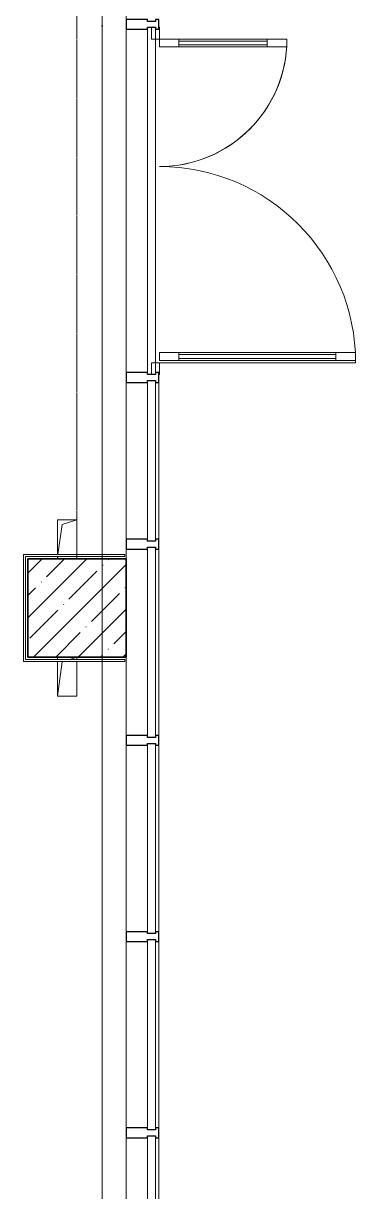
# Model space of a CAD drawing. Header units: millimetres. Extents: x 5993 to 95364, y 94667 to 143522.
# Drawn here: x 50022.7 to 50160.5, y 117330.3 to 117815 of the extents above; entities that cross this region are included whole.
import ezdxf

# ---------------------------------------------------------------- set-up
doc = ezdxf.new("R2010")
doc.units = ezdxf.units.MM
doc.linetypes.add('50_200_ШТРИХ_1Т_ш5_п1_п1_', pattern=[1400, 1000, -200, 0, -200])
doc.linetypes.add('Штрих короткий', pattern=[300, 150, -150])
for name, color, linetype, lineweight in [('0-2', 7, 'Continuous', 9), ('S-GRID-____-OTLN-1', 7, '50_200_ШТРИХ_1Т_ш5_п1_п1_', 9), ('Двери', 7, 'Continuous', 9), ('Импосты витража', 7, 'Continuous', 9), ('Импосты витража-1', 7, 'Continuous', 25), ('Несущие колонны', 7, 'Continuous', 9), ('Несущие колонны-1', 7, 'Continuous', 35), ('Обобщенные модели', 7, 'Continuous', 9), ('Остекление-1', 7, 'Continuous', 9), ('Перекрытия', 7, 'Continuous', 9), ('Перемычка-1', 7, 'Штрих короткий', 9), ('Стены', 7, 'Continuous', 9), ('Элементы узлов', 7, 'Continuous', 9)]:
    doc.layers.add(name, color=color, linetype=linetype, lineweight=lineweight)
pattern_1 = [(45, (-103350, -44500), (-114.04925, 114.04925), []), (45, (-103235.95, -44500), (-114.04925, 114.04925), [201.613, -40.323, 3.353, -36.97])]

# ---------------------------------------------------------------- blocks, each defined once
blk = doc.blocks.new('BSC_Колонна _Прямоугольная - 500х500-V130-АИ2_01_План напольных покрытий и плинтусов 1го этажа _Часть 1_')
at = {"layer": 'Несущие колонны'}
h = blk.add_hatch(dxfattribs=at)
h.set_pattern_fill('FP_163', color=256, style=0, pattern_type=2)
h.set_pattern_definition(pattern_1)
h.paths.add_polyline_path([(-250, -250), (250, -250), (250, 250), (-250, 250), (-250, 158.6)], flags=0)
at = {"layer": 'Несущие колонны-1'}
for p, q in [((250, 250), (-250, 250)), ((-250, 250), (-250, -250)), ((250, -250), (250, 250)), ((-250, -250), (250, -250))]:
    blk.add_line(p, q, dxfattribs=at)
blk = doc.blocks.new('PNS_Панель прямоугольная1 - Нр_Стекло - 40мм-27134240-АИ2_01_План напольных покрытий и плинтусов 1го этажа _Часть 1_')
at = {"layer": 'Остекление-1'}
for p, q in [((-373.2, 40), (475, 40)), ((-373.2, 0), (485, 0)), ((475, 0), (-373.2, 0))]:
    blk.add_line(p, q, dxfattribs=at)
blk = doc.blocks.new('Прямоугольный импост - Импост структурный с накладкой - 150мм-25816107-АИ2_01_План напольных покрытий и плинтусов 1го этажа _Часть 1_')
at = {"layer": 'Импосты витража'}
for p, q in [((103600, 43800), (103600, 42951.8)), ((103767, 43800), (103767, 42951.8))]:
    blk.add_line(p, q, dxfattribs=at)
blk = doc.blocks.new('PNS_Панель прямоугольная1 - Нр_Стекло - 40мм-V167-АИ2_01_План напольных покрытий и плинтусов 1го этажа _Часть 1_')
at = {"layer": 'Остекление-1'}
for p, q in [((-475, 40), (475, 40)), ((-485, 0), (485, 0)), ((475, 0), (-475, 0))]:
    blk.add_line(p, q, dxfattribs=at)
blk = doc.blocks.new('Прямоугольный импост - Импост структурный с накладкой - 150мм-V168-АИ2_01_План напольных покрытий и плинтусов 1го этажа _Часть 1_')
at = {"layer": 'Импосты витража'}
for p, q in [((103600, 44800), (103600, 44750)), ((103767, 44800), (103767, 43850)), ((103600, 44250), (103600, 43850))]:
    blk.add_line(p, q, dxfattribs=at)
blk = doc.blocks.new('Прямоугольный импост - Импост структурный с накладкой - 150мм-27090926-АИ2_01_План напольных покрытий и плинтусов 1го этажа _Часть 1_')
at = {"layer": 'Импосты витража-1'}
for p, q in [((-25, 0), (-25, 17)), ((-25, 17), (25, 17)), ((-15, 0), (-25, 0)), ((-15, -40), (-15, 0)), ((25, 0), (15, 0)), ((15, 0), (15, -40)), ((25, 17), (25, 0)), ((-25, -150), (-25, -40)), ((-25, -40), (-15, -40)), ((15, -40), (25, -40)), ((25, -40), (25, -150)), ((25, -150), (-25, -150))]:
    blk.add_line(p, q, dxfattribs=at)
blk = doc.blocks.new('Дверь_Витражная_СКБ_2Ст2 - ДВН_ДАО_Выход_столовая-28369807-АИ2_01_План напольных покрытий и плинтусов 1го этажа _Часть 1_')
at = {"layer": 'Двери'}
for p, q in [((-825, -1020), (-825, -20)), ((825, -670), (825, -20))]:
    blk.add_line(p, q, dxfattribs=at)
for centre, radius, start, end in [((-825, -20), 1000, 270, 0), ((825, -20), 650, 180, 270)]:
    blk.add_arc(centre, radius, start, end, dxfattribs=at)
at = {"layer": 'Элементы узлов'}
for p, q in [((-885, 20), (-825, 20)), ((-825, 20), (-885, 20)), ((-825, 20), (-825, -20)), ((-825, -20), (-825, 20)), ((885, 20), (825, 20)), ((825, 20), (825, -20)), ((885, 20), (825, 20)), ((825, 20), (825, -20)), ((-885, -20), (-885, -17)), ((-885, -17), (-885, -20)), ((-825, -20), (-885, -20)), ((-885, -20), (-825, -20)), ((-773, -20), (-813, -20)), ((-813, -1020), (-813, -20)), ((-773, -20), (-813, -20)), ((-813, -20), (-813, -1020)), ((-773, -1020), (-773, -20)), ((-773, -1020), (-773, -20)), ((785, -20), (825, -20)), ((785, -670), (785, -20)), ((785, -20), (785, -670)), ((825, -20), (785, -20)), ((825, -670), (825, -20)), ((825, -670), (825, -20)), ((825, -20), (885, -20)), ((825, -20), (885, -20)), ((885, -20), (885, -17)), ((885, -20), (885, -17)), ((-813, -120), (-773, -120)), ((-803, -920), (-803, -120)), ((-783, -920), (-783, -120)), ((825, -120), (785, -120)), ((795, -570), (795, -120)), ((815, -570), (815, -120)), ((825, -570), (785, -570)), ((825, -670), (785, -670)), ((785, -670), (825, -670)), ((-813, -920), (-773, -920)), ((-813, -1020), (-773, -1020)), ((-813, -1020), (-773, -1020))]:
    blk.add_line(p, q, dxfattribs=at)
blk = doc.blocks.new('PNS_Панель прямоугольная1 - Нр_Стекло - 40мм-28855695-АИ2_01_План напольных покрытий и плинтусов 1го этажа _Часть 1_')
at = {"layer": 'Остекление-1'}
for p, q in [((-400, 40), (400, 40)), ((-410, 0), (410, 0)), ((400, 0), (-400, 0))]:
    blk.add_line(p, q, dxfattribs=at)
blk = doc.blocks.new('Прямоугольный импост - Импост структурный с накладкой - 150мм-26975224-АИ2_01_План напольных покрытий и плинтусов 1го этажа _Часть 1_')
at = {"layer": 'Импосты витража'}
for p, q in [((103600, 45650), (103600, 44850)), ((103767, 45650), (103767, 44850))]:
    blk.add_line(p, q, dxfattribs=at)
blk = doc.blocks.new('Прямоугольный импост - Импост структурный с накладкой - 150мм-27134236-АИ2_01_План напольных покрытий и плинтусов 1го этажа _Часть 1_')
at = {"layer": 'Импосты витража-1'}
for p, q in [((-25, 0), (-25, 17)), ((-25, 17), (25, 17)), ((-15, 0), (-25, 0)), ((-15, -40), (-15, 0)), ((25, 0), (15, 0)), ((15, 0), (15, -40)), ((25, 17), (25, 0)), ((-25, -150), (-25, -40)), ((-25, -40), (-15, -40)), ((15, -40), (25, -40)), ((25, -40), (25, -150)), ((25, -150), (-25, -150))]:
    blk.add_line(p, q, dxfattribs=at)
blk = doc.blocks.new('Проем_Дверь_Прямоугольный - 2800х3300h_витражные проемы-27134211-АИ2_01_План напольных покрытий и плинтусов 1го этажа _Часть 1_')
at = {"layer": 'Перемычка-1'}
for p, q in [((1400, 125), (-1400, 125)), ((1400, -125), (-1400, -125))]:
    blk.add_line(p, q, dxfattribs=at)
blk = doc.blocks.new('AR_Отверстие прямоугольное _в плите_ - AR_Отверстие прямоугольное _в плите_-30511813-АИ2_01_План напольных покрытий и плинтусов 1го этажа _Часть 1_')
at = {"layer": 'Обобщенные модели'}
for p, q in [((50, 100), (-50, 100)), ((-50, 100), (-50, -77)), ((-46.7, -77), (-25, 75)), ((-25, 75), (50, 100)), ((50, -77), (50, 100)), ((-50, -88), (-50, -100)), ((-50, -100), (-48.3, -88)), ((50, -100), (50, -88))]:
    blk.add_line(p, q, dxfattribs=at)
blk = doc.blocks.new('AR_Отверстие прямоугольное _в плите_ - AR_Отверстие прямоугольное _в плите_-V256-АИ2_01_План напольных покрытий и плинтусов 1го этажа _Часть 1_')
at = {"layer": 'Обобщенные модели'}
for p, q in [((-50, 100), (-50, 88)), ((-50, 77), (-50, -100)), ((-50, -100), (-25, 75)), ((-25, 75), (-19, 77)), ((14, 88), (50, 100)), ((50, 88), (50, 100)), ((50, -100), (50, 77)), ((-50, -100), (50, -100))]:
    blk.add_line(p, q, dxfattribs=at)
blk = doc.blocks.new('BSC_Колонна _Прямоугольная - 500х500-V126-АИ2_01_План напольных покрытий и плинтусов 1го этажа _Часть 2_')
at = {"layer": 'Несущие колонны'}
h = blk.add_hatch(dxfattribs=at)
h.set_pattern_fill('FP_146', color=256, style=0, pattern_type=2)
h.set_pattern_definition(pattern_1)
h.paths.add_polyline_path([(-250, -250), (250, -250), (250, 250), (-250, 250)], flags=0)
at = {"layer": 'Несущие колонны-1'}
for p, q in [((250, 250), (-250, 250)), ((-250, 250), (-250, -250)), ((250, -250), (250, 250)), ((-250, -250), (250, -250))]:
    blk.add_line(p, q, dxfattribs=at)
blk = doc.blocks.new('PNS_Панель прямоугольная1 - Нр_Стекло - 40мм-27134239-АИ2_01_План напольных покрытий и плинтусов 1го этажа _Часть 2_')
at = {"layer": 'Остекление-1'}
for p, q in [((-475, 40), (475, 40)), ((-485, 0), (485, 0)), ((475, 0), (-475, 0))]:
    blk.add_line(p, q, dxfattribs=at)
blk = doc.blocks.new('Прямоугольный импост - Импост структурный с накладкой - 150мм-V156-АИ2_01_План напольных покрытий и плинтусов 1го этажа _Часть 2_')
at = {"layer": 'Импосты витража'}
for p, q in [((103600, 31450), (103600, 30500)), ((103767, 31450), (103767, 30500))]:
    blk.add_line(p, q, dxfattribs=at)
blk = doc.blocks.new('Прямоугольный импост - Импост структурный с накладкой - 150мм-27134236-АИ2_01_План напольных покрытий и плинтусов 1го этажа _Часть 2_')
at = {"layer": 'Импосты витража-1'}
for p, q in [((-25, 0), (-25, 17)), ((-25, 17), (25, 17)), ((-15, 0), (-25, 0)), ((-15, -40), (-15, 0)), ((25, 0), (15, 0)), ((15, 0), (15, -40)), ((25, 17), (25, 0)), ((-25, -150), (-25, -40)), ((-25, -40), (-15, -40)), ((15, -40), (25, -40)), ((25, -40), (25, -150)), ((25, -150), (-25, -150))]:
    blk.add_line(p, q, dxfattribs=at)
blk = doc.blocks.new('PNS_Панель прямоугольная1 - Нр_Стекло - 40мм-27134240-АИ2_01_План напольных покрытий и плинтусов 1го этажа _Часть 2_')
at = {"layer": 'Остекление-1'}
for p, q in [((-475, 40), (475, 40)), ((-485, 0), (485, 0)), ((475, 0), (-475, 0))]:
    blk.add_line(p, q, dxfattribs=at)
blk = doc.blocks.new('Прямоугольный импост - Импост структурный с накладкой - 150мм-27090926-АИ2_01_План напольных покрытий и плинтусов 1го этажа _Часть 2_')
at = {"layer": 'Импосты витража-1'}
for p, q in [((-25, 0), (-25, 17)), ((-25, 17), (25, 17)), ((-15, 0), (-25, 0)), ((-15, -40), (-15, 0)), ((25, 0), (15, 0)), ((15, 0), (15, -40)), ((25, 17), (25, 0)), ((-25, -150), (-25, -40)), ((-25, -40), (-15, -40)), ((15, -40), (25, -40)), ((25, -40), (25, -150)), ((25, -150), (-25, -150))]:
    blk.add_line(p, q, dxfattribs=at)
blk = doc.blocks.new('Прямоугольный импост - Импост структурный с накладкой - 150мм-25816107-АИ2_01_План напольных покрытий и плинтусов 1го этажа _Часть 2_')
at = {"layer": 'Импосты витража'}
for p, q in [((103600, 30450), (103600, 30400)), ((103767, 30450), (103767, 29500)), ((103600, 29900), (103600, 29500))]:
    blk.add_line(p, q, dxfattribs=at)
blk = doc.blocks.new('Дверь_Витражная_СКБ_2Ст2 - ДВН_ДАО_Выход_столовая-V158-АИ2_01_План напольных покрытий и плинтусов 1го этажа _Часть 2_')
at = {"layer": 'Двери'}
blk.add_line((-825, -1020), (-825, -20), dxfattribs=at)
for centre, radius, start, end in [((-825, -20), 1000, 270, 0), ((825, -20), 650, 180, 269.72029)]:
    blk.add_arc(centre, radius, start, end, dxfattribs=at)
at = {"layer": 'Элементы узлов'}
for p, q in [((-885, 20), (-825, 20)), ((-825, 20), (-885, 20)), ((-825, 20), (-825, -20)), ((-825, -20), (-825, 20)), ((-885, -20), (-885, -17)), ((-885, -17), (-885, -20)), ((-825, -20), (-885, -20)), ((-885, -20), (-825, -20)), ((-773, -20), (-813, -20)), ((-813, -1020), (-813, -20)), ((-773, -20), (-813, -20)), ((-813, -20), (-813, -1020)), ((-773, -1020), (-773, -20)), ((-773, -1020), (-773, -20)), ((785, -20), (821.8, -20)), ((785, -670), (785, -20)), ((785, -20), (785, -670)), ((821.8, -20), (785, -20)), ((-813, -120), (-773, -120)), ((-803, -920), (-803, -120)), ((-783, -920), (-783, -120)), ((821.8, -120), (785, -120)), ((795, -570), (795, -120)), ((815, -570), (815, -120)), ((821.8, -570), (785, -570)), ((821.8, -670), (785, -670)), ((785, -670), (821.8, -670)), ((-813, -920), (-773, -920)), ((-813, -1020), (-773, -1020)), ((-813, -1020), (-773, -1020))]:
    blk.add_line(p, q, dxfattribs=at)
blk = doc.blocks.new('PNS_Панель прямоугольная1 - Нр_Стекло - 40мм-28855695-АИ2_01_План напольных покрытий и плинтусов 1го этажа _Часть 2_')
at = {"layer": 'Остекление-1'}
for p, q in [((-400, 40), (400, 40)), ((-410, 0), (410, 0)), ((400, 0), (-400, 0))]:
    blk.add_line(p, q, dxfattribs=at)
blk = doc.blocks.new('Прямоугольный импост - Импост структурный с накладкой - 150мм-26975224-АИ2_01_План напольных покрытий и плинтусов 1го этажа _Часть 2_')
at = {"layer": 'Импосты витража'}
for p, q in [((25900, 32400), (25900, 31600)), ((26067, 32400), (26067, 31600))]:
    blk.add_line(p, q, dxfattribs=at)
blk = doc.blocks.new('Проем_Дверь_Прямоугольный - 2800х3300h_витражные проемы-27134211-АИ2_01_План напольных покрытий и плинтусов 1го этажа _Часть 2_')
at = {"layer": 'Перемычка-1'}
for p, q in [((1246.8, 125), (-1400, 125)), ((1246.8, -125), (-1400, -125))]:
    blk.add_line(p, q, dxfattribs=at)
blk = doc.blocks.new('AR_Отверстие прямоугольное _в плите_ - AR_Отверстие прямоугольное _в плите_-V225-АИ2_01_План напольных покрытий и плинтусов 1го этажа _Часть 2_')
at = {"layer": 'Обобщенные модели'}
for p, q in [((50, 100), (-50, 100)), ((-50, 100), (-50, -77)), ((-46.7, -77), (-25, 75)), ((-25, 75), (50, 100)), ((50, -77), (50, 100)), ((-50, -88), (-50, -100)), ((-50, -100), (-48.3, -88)), ((50, -100), (50, -88))]:
    blk.add_line(p, q, dxfattribs=at)
blk = doc.blocks.new('AR_Отверстие прямоугольное _в плите_ - AR_Отверстие прямоугольное _в плите_-V226-АИ2_01_План напольных покрытий и плинтусов 1го этажа _Часть 2_')
at = {"layer": 'Обобщенные модели'}
for p, q in [((-50, 100), (-50, 88)), ((-50, 77), (-50, -100)), ((-50, -100), (-25, 75)), ((-25, 75), (-19, 77)), ((14, 88), (50, 100)), ((50, 88), (50, 100)), ((50, -100), (50, 77)), ((-50, -100), (50, -100))]:
    blk.add_line(p, q, dxfattribs=at)

msp = doc.modelspace()

# ---------------------------------------------------------------- linework, layer by layer
at = {"layer": 'S-GRID-____-OTLN-1', "color": 251, "ltscale": 0.6, "true_color": 0x636466}
for p, q in [((50055.33, 117351.98), (50055.33, 121495.1)), ((50055.33, 113733.6), (50055.33, 118157.62))]:
    msp.add_line(p, q, dxfattribs=at)
at = {"layer": 'Перекрытия'}
for q in [(50074.2, 117812.59), (50074.2, 117808.26)]:
    msp.add_line((50074.2, 117670.15), q, dxfattribs=at)
at = {"layer": 'Стены'}
for p, q in [((50065.24, 117670.15), (50065.24, 117812.59)), ((50077.45, 117812.59), (50077.45, 117670.15)), ((50065.24, 117670.15), (50065.24, 117808.26)), ((50077.45, 117808.26), (50077.45, 117670.15)), ((50022.67, 117594.69), (50064.76, 117594.69)), ((50022.67, 117550.25), (50022.67, 117594.69)), ((50022.67, 117594.69), (50064.76, 117594.69)), ((50022.67, 117550.25), (50022.67, 117594.69)), ((50064.76, 117593.8), (50023.57, 117593.8)), ((50023.57, 117593.8), (50023.57, 117551.15)), ((50064.76, 117593.8), (50023.57, 117593.8)), ((50023.57, 117593.8), (50023.57, 117551.15)), ((50064.76, 117594.69), (50064.76, 117593.8)), ((50064.76, 117594.69), (50064.76, 117593.8)), ((50064.76, 117550.25), (50022.67, 117550.25)), ((50064.76, 117550.25), (50022.67, 117550.25)), ((50023.57, 117551.15), (50064.76, 117551.15)), ((50023.57, 117551.15), (50064.76, 117551.15)), ((50064.76, 117551.15), (50064.76, 117550.25)), ((50064.76, 117551.15), (50064.76, 117550.25))]:
    msp.add_line(p, q, dxfattribs=at)

# ---------------------------------------------------------------- block references
at = {"layer": '0-2', "xscale": 0.08139549610658335, "yscale": 0.08139549610658335, "zscale": 0.08139549610658335}
for name, p, rotation in [('Проем_Дверь_Прямоугольный - 2800х3300h_витражные проемы-27134211-АИ2_01_План напольных покрытий и плинтусов 1го этажа _Часть 1_', (50055.07, 117706.78), 89.9999999999999), ('Дверь_Витражная_СКБ_2Ст2 - ДВН_ДАО_Выход_столовая-28369807-АИ2_01_План напольных покрытий и плинтусов 1го этажа _Часть 1_', (50077.45, 117741.37), 89.99999999999991), ('Проем_Дверь_Прямоугольный - 2800х3300h_витражные проемы-27134211-АИ2_01_План напольных покрытий и плинтусов 1го этажа _Часть 2_', (50055.07, 117706.78), 89.9999999999999), ('Дверь_Витражная_СКБ_2Ст2 - ДВН_ДАО_Выход_столовая-V158-АИ2_01_План напольных покрытий и плинтусов 1го этажа _Часть 2_', (50077.45, 117741.37), 89.99999999999991), ('PNS_Панель прямоугольная1 - Нр_Стекло - 40мм-28855695-АИ2_01_План напольных покрытий и плинтусов 1го этажа _Часть 1_', (50077.45, 117633.52), 89.99999999999991), ('PNS_Панель прямоугольная1 - Нр_Стекло - 40мм-28855695-АИ2_01_План напольных покрытий и плинтусов 1го этажа _Часть 2_', (50077.45, 117633.52), 89.99999999999991), ('PNS_Панель прямоугольная1 - Нр_Стекло - 40мм-V167-АИ2_01_План напольных покрытий и плинтусов 1го этажа _Часть 1_', (50077.45, 117558.23), 89.99999999999991), ('PNS_Панель прямоугольная1 - Нр_Стекло - 40мм-27134239-АИ2_01_План напольных покрытий и плинтусов 1го этажа _Часть 2_', (50077.45, 117558.23), 89.99999999999991), ('PNS_Панель прямоугольная1 - Нр_Стекло - 40мм-27134240-АИ2_01_План напольных покрытий и плинтусов 1го этажа _Часть 1_', (50077.45, 117476.83), 89.99999999999991), ('PNS_Панель прямоугольная1 - Нр_Стекло - 40мм-27134240-АИ2_01_План напольных покрытий и плинтусов 1го этажа _Часть 2_', (50077.45, 117476.83), 89.99999999999991), ('PNS_Панель прямоугольная1 - Нр_Стекло - 40мм-27134239-АИ2_01_План напольных покрытий и плинтусов 1го этажа _Часть 2_', (50077.45, 117395.44), 89.99999999999991), ('PNS_Панель прямоугольная1 - Нр_Стекло - 40мм-27134239-АИ2_01_План напольных покрытий и плинтусов 1го этажа _Часть 2_', (50077.45, 117314.04), 89.99999999999991)]:
    msp.add_blockref(name, p, dxfattribs=dict(at, rotation=rotation))
at = {"layer": '0-2', "extrusion": (0, 0, -1), "xscale": 0.08139549610658335, "yscale": 0.08139549610658335, "zscale": 0.08139549610658335, "rotation": 90.0000000000001}
for name, p in [('Прямоугольный импост - Импост структурный с накладкой - 150мм-27090926-АИ2_01_План напольных покрытий и плинтусов 1го этажа _Часть 1_', (-50077.45, 117814.62)), ('Прямоугольный импост - Импост структурный с накладкой - 150мм-27090926-АИ2_01_План напольных покрытий и плинтусов 1го этажа _Часть 1_', (-50077.45, 117668.11)), ('Прямоугольный импост - Импост структурный с накладкой - 150мм-27090926-АИ2_01_План напольных покрытий и плинтусов 1го этажа _Часть 2_', (-50077.45, 117668.11)), ('Прямоугольный импост - Импост структурный с накладкой - 150мм-27134236-АИ2_01_План напольных покрытий и плинтусов 1го этажа _Часть 1_', (-50077.45, 117598.93)), ('Прямоугольный импост - Импост структурный с накладкой - 150мм-27134236-АИ2_01_План напольных покрытий и плинтусов 1го этажа _Часть 2_', (-50077.45, 117598.93)), ('Прямоугольный импост - Импост структурный с накладкой - 150мм-27090926-АИ2_01_План напольных покрытий и плинтусов 1го этажа _Часть 1_', (-50077.45, 117517.53)), ('Прямоугольный импост - Импост структурный с накладкой - 150мм-27090926-АИ2_01_План напольных покрытий и плинтусов 1го этажа _Часть 2_', (-50077.45, 117517.53)), ('Прямоугольный импост - Импост структурный с накладкой - 150мм-27090926-АИ2_01_План напольных покрытий и плинтусов 1го этажа _Часть 2_', (-50077.45, 117436.14)), ('Прямоугольный импост - Импост структурный с накладкой - 150мм-27134236-АИ2_01_План напольных покрытий и плинтусов 1го этажа _Часть 2_', (-50077.45, 117354.74))]:
    msp.add_blockref(name, p, dxfattribs=at)
at = {"layer": '0-2', "xscale": 0.08139549610658335, "yscale": 0.08139549610658335, "zscale": 0.08139549610658335}
for name, p in [('Прямоугольный импост - Импост структурный с накладкой - 150мм-26975224-АИ2_01_План напольных покрытий и плинтусов 1го этажа _Часть 1_', (41632.67, 113950.37)), ('Прямоугольный импост - Импост структурный с накладкой - 150мм-26975224-АИ2_01_План напольных покрытий и плинтусов 1го этажа _Часть 2_', (47957.1, 115028.86)), ('AR_Отверстие прямоугольное _в плите_ - AR_Отверстие прямоугольное _в плите_-30511813-АИ2_01_План напольных покрытий и плинтусов 1го этажа _Часть 1_', (50040.83, 117600.96)), ('AR_Отверстие прямоугольное _в плите_ - AR_Отверстие прямоугольное _в плите_-V225-АИ2_01_План напольных покрытий и плинтусов 1го этажа _Часть 2_', (50040.83, 117600.96)), ('Прямоугольный импост - Импост структурный с накладкой - 150мм-V168-АИ2_01_План напольных покрытий и плинтусов 1го этажа _Часть 1_', (41632.67, 113950.37)), ('Прямоугольный импост - Импост структурный с накладкой - 150мм-25816107-АИ2_01_План напольных покрытий и плинтусов 1го этажа _Часть 2_', (41632.67, 115118.4)), ('BSC_Колонна _Прямоугольная - 500х500-V130-АИ2_01_План напольных покрытий и плинтусов 1го этажа _Часть 1_', (50044.89, 117572.47)), ('BSC_Колонна _Прямоугольная - 500х500-V126-АИ2_01_План напольных покрытий и плинтусов 1го этажа _Часть 2_', (50044.89, 117572.47)), ('AR_Отверстие прямоугольное _в плите_ - AR_Отверстие прямоугольное _в плите_-V256-АИ2_01_План напольных покрытий и плинтусов 1го этажа _Часть 1_', (50040.83, 117543.98)), ('AR_Отверстие прямоугольное _в плите_ - AR_Отверстие прямоугольное _в плите_-V226-АИ2_01_План напольных покрытий и плинтусов 1го этажа _Часть 2_', (50040.83, 117543.98)), ('Прямоугольный импост - Импост структурный с накладкой - 150мм-25816107-АИ2_01_План напольных покрытий и плинтусов 1го этажа _Часть 1_', (41632.67, 113950.37)), ('Прямоугольный импост - Импост структурный с накладкой - 150мм-V156-АИ2_01_План напольных покрытий и плинтусов 1го этажа _Часть 2_', (41632.67, 114955.61)), ('Прямоугольный импост - Импост структурный с накладкой - 150мм-V156-АИ2_01_План напольных покрытий и плинтусов 1го этажа _Часть 2_', (41632.67, 114874.21)), ('Прямоугольный импост - Импост структурный с накладкой - 150мм-V156-АИ2_01_План напольных покрытий и плинтусов 1го этажа _Часть 2_', (41632.67, 114792.82))]:
    msp.add_blockref(name, p, dxfattribs=at)

doc.saveas('drawing.dxf')
